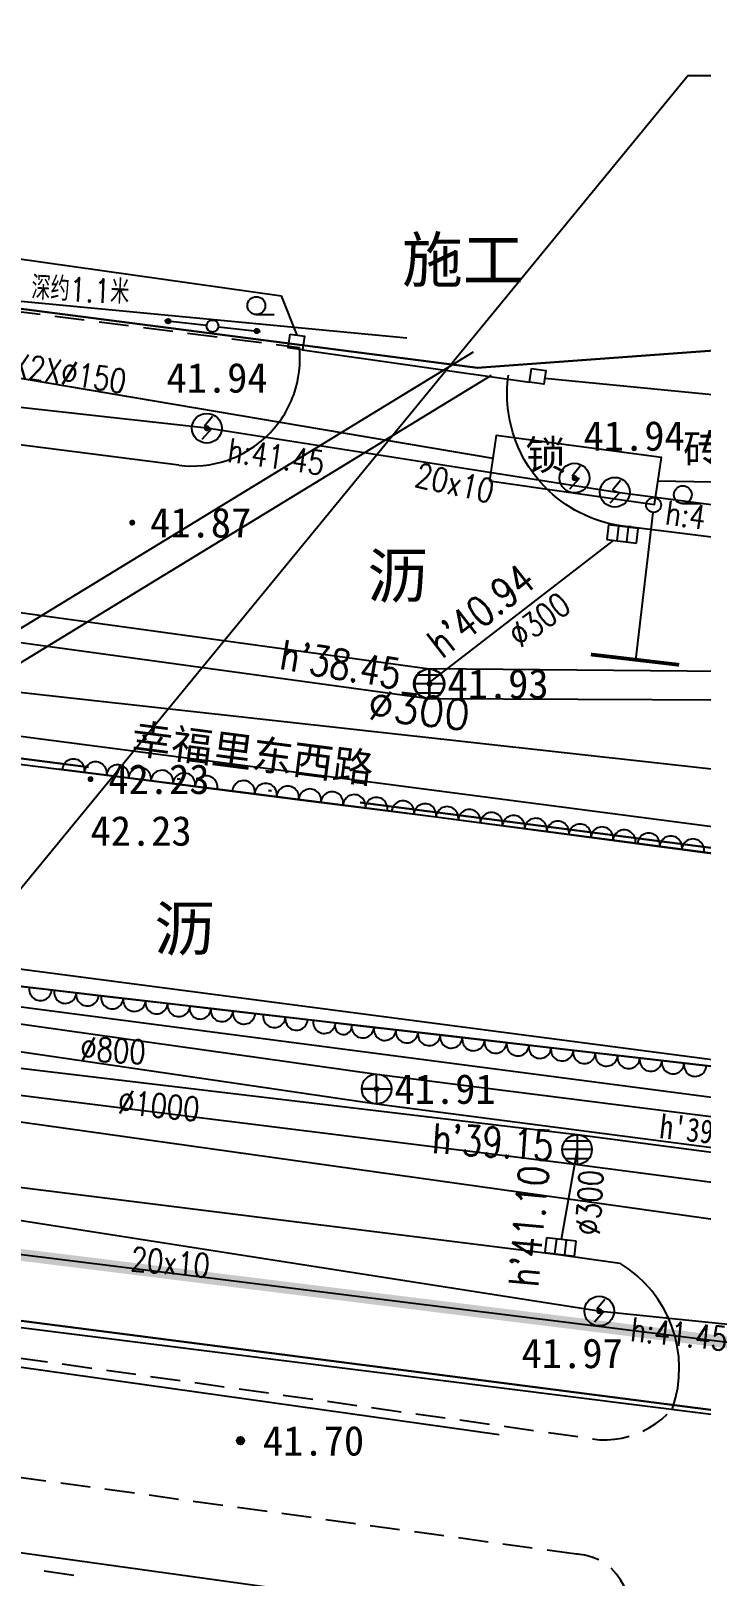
# Model space of a CAD drawing. Extents: x 501830 to 502977, y 299930 to 300245.
# Drawn here: x 502524.2 to 502546.7, y 300074 to 300126 of the extents above; entities that cross this region are included whole.
import ezdxf
from ezdxf.enums import TextEntityAlignment as Align
from ezdxf.lldxf.tags import DXFTag

# ---------------------------------------------------------------- set-up
doc = ezdxf.new("R2010")
doc.units = 0
for name, pattern in [('1117', [0.3, 0.2, -0.1]), ('2312', [0.3, 0.2, -0.1]), ('444', [0.3, 0.2, -0.1]), ('ACAD_ISO05W100', [33, 24, -3, 0, -3, 0, -3])]:
    doc.linetypes.add(name, pattern=pattern)
for name, color, linetype in [('BJ02', 7, 'Continuous'), ('BJ04', 7, 'Continuous'), ('BJ05', 7, 'Continuous'), ('BJ08', 7, 'Continuous'), ('BJ09', 7, 'Continuous'), ('BJ11', 7, 'Continuous'), ('上水管线', 4, 'Continuous'), ('新建北信', 13, 'Continuous'), ('污水井', 247, 'Continuous'), ('污水注记', 247, 'Continuous'), ('污水管线', 247, 'Continuous'), ('污水高程表', 247, 'Continuous'), ('热力', 2, 'Continuous'), ('燃气注记', 6, 'Continuous'), ('燃气管线', 6, 'Continuous'), ('电信管线', 3, 'Continuous'), ('电力井', 1, 'Continuous'), ('电力注记', 1, 'Continuous'), ('电力管线', 1, 'Continuous'), ('电力高程表', 1, 'Continuous'), ('雨水井', 34, 'Continuous'), ('雨水注记', 34, 'Continuous'), ('雨水管线', 34, 'Continuous'), ('雨水高程表', 34, 'Continuous'), ('雨蓖子', 34, 'Continuous')]:
    doc.layers.add(name, color=color, linetype=linetype)
doc.layers.add('道路红线', color=11, linetype='Continuous', lineweight=30)
doc.styles.add('HZ', font='simplex.shx', dxfattribs={"bigfont": 'hztxt'})
doc.styles.get("Standard").update_dxf_attribs({"font": 'SIMFANG.TTF'})
doc.styles.add('宋体', font='SimSun.ttf')
doc.linetypes.add('245', pattern='A,1e-05,-0.05,[133,bjxx.shx,S=0.05,R=0,X=-0.05,Y=0],-0.05,0.45,[135,bjxx.shx,S=0.05,R=0,X=0,Y=0],0.45', length=1.00001)
doc.linetypes.add('85003', pattern='A,1e-05,[136,bjxx.shx,S=0.075,R=0,X=-1e-05,Y=0],0.15', length=0.15001)
tags = doc.linetypes.add('DL', pattern='A,15,-4.925,[130,ltypeshp.shx,S=0.5,R=330,X=-0.15,Y=0.433],0,[130,ltypeshp.shx,S=0.4,R=90,X=0,Y=0],-0.15,[130,ltypeshp.shx,S=0.5,R=150,X=0,Y=-0.433],-4.925,15', length=40).pattern_tags.tags
tags[32:33] = [DXFTag(74, 4), DXFTag(75, 0), DXFTag(340, '0'), DXFTag(46, 1.0), DXFTag(50, 0.0), DXFTag(44, 0.0), DXFTag(45, 0.0)]
tags[30:31] = [DXFTag(74, 4), DXFTag(75, 0), DXFTag(340, '0'), DXFTag(46, 1.0), DXFTag(50, 0.0), DXFTag(44, 0.0), DXFTag(45, 0.0)]
tags[4:5] = [DXFTag(74, 4), DXFTag(75, 0), DXFTag(340, '0'), DXFTag(46, 1.0), DXFTag(50, 0.0), DXFTag(44, 0.0), DXFTag(45, 0.0)]
tags = doc.linetypes.add('DX', pattern='A,15,-5,[130,ltypeshp.shx,S=1,R=330,X=0,Y=0],-5,15', length=40).pattern_tags.tags
tags[16:17] = [DXFTag(74, 4), DXFTag(75, 0), DXFTag(340, '0'), DXFTag(46, 1.0), DXFTag(50, 0.0), DXFTag(44, 0.0), DXFTag(45, 0.0)]
tags[14:15] = [DXFTag(74, 4), DXFTag(75, 0), DXFTag(340, '0'), DXFTag(46, 1.0), DXFTag(50, 0.0), DXFTag(44, 0.0), DXFTag(45, 0.0)]
tags[4:5] = [DXFTag(74, 4), DXFTag(75, 0), DXFTag(340, '0'), DXFTag(46, 1.0), DXFTag(50, 0.0), DXFTag(44, 0.0), DXFTag(45, 0.0)]
tags = doc.linetypes.add('SS', pattern='A,15,-1.9,[130,ltypeshp.shx,S=1,R=330,X=0,Y=0],-1.2,[130,ltypeshp.shx,S=1,R=330,X=0,Y=0],-1.9,15', length=35).pattern_tags.tags
tags[24:25] = [DXFTag(74, 4), DXFTag(75, 0), DXFTag(340, '0'), DXFTag(46, 1.0), DXFTag(50, 0.0), DXFTag(44, 0.0), DXFTag(45, 0.0)]
tags[22:23] = [DXFTag(74, 4), DXFTag(75, 0), DXFTag(340, '0'), DXFTag(46, 1.0), DXFTag(50, 0.0), DXFTag(44, 0.0), DXFTag(45, 0.0)]
tags[4:5] = [DXFTag(74, 4), DXFTag(75, 0), DXFTag(340, '0'), DXFTag(46, 1.0), DXFTag(50, 0.0), DXFTag(44, 0.0), DXFTag(45, 0.0)]
doc.linetypes.add('TRQZ', pattern='A,15,[130,ltypeshp.shx,S=0.6,R=0,X=0,Y=0],-2.5,[133,ltypeshp.shx,S=0.05,R=0,X=0,Y=0],-2.5,[130,ltypeshp.shx,S=0.6,R=0,X=0,Y=0],15', length=35)
doc.linetypes.add('XX20', pattern='A,0,[8,ltypeshp.shx,S=0.1,R=0,X=0,Y=0],-2', length=2)

# ---------------------------------------------------------------- blocks, each defined once
blk = doc.blocks.new('831')
for radius in [0.25, 0.15, 0.05]:
    blk.add_circle((0, 0), radius)
blk = doc.blocks.new('5443')
for p, q in [((1, 0), (-1, 0)), ((-0.8, 0.6), (0.8, 0.6)), ((0, 0.99), (0, -0.99)), ((-0.8, -0.6), (0.8, -0.6))]:
    blk.add_line(p, q)
blk.add_circle((0, 0), 1)
blk = doc.blocks.new('MHST')
at = {"layer": 'BJ09'}
blk.add_line((-0.01, -0.59), (1.19, -0.59), dxfattribs=at)
blk.add_circle((0, 0), 0.6, dxfattribs=at)
blk = doc.blocks.new('GC200')
at = {"linetype": 'Continuous', "const_width": 0.2, "flags": 128}
blk.add_lwpolyline([(-0.1, 0, 1), (0.1, 0, 1)], format="xyb", close=True, dxfattribs=at)
blk = doc.blocks.new('雨水井')
at = {"lineweight": -3}
for p, q in [((0.5, 0), (-0.5, 0)), ((-0.4, 0.3), (0.4, 0.3)), ((0, 0.495), (0, -0.495)), ((-0.4, -0.3), (0.4, -0.3))]:
    blk.add_line(p, q, dxfattribs=at)
blk.add_circle((0, 0), 0.5, dxfattribs=at)
blk = doc.blocks.new('污水井')
at = {"lineweight": -3}
for p, q in [((0, 0), (-0.5, 0)), ((-0.5, 0), (0.5, 0)), ((0, 0), (-0.473, 0)), ((0, 0), (0, 0.5)), ((0, 0), (0, 0.459)), ((0, 0), (0, -0.473)), ((0, 0), (0.483, 0)), ((0, 0), (0, -0.5))]:
    blk.add_line(p, q, dxfattribs=at)
blk.add_circle((0, 0), 0.5, dxfattribs=at)
blk = doc.blocks.new('电力井')
at = {"lineweight": -3}
for p, q in [((0.192, 0.395), (-0.079, 0.068)), ((-0.079, 0.068), (0.152, -0.017)), ((0.152, -0.017), (-0.164, -0.373))]:
    blk.add_line(p, q, dxfattribs=at)
blk.add_circle((0, 0), 0.5, dxfattribs=at)
blk = doc.blocks.new('M521')
at = {"layer": 'BJ05', "linetype": 'Continuous'}
h = blk.add_hatch(color=256, dxfattribs=at)
h.paths.add_polyline_path([(2.85, 0), (3.15, 0, 0.998883)])
h.paths.add_polyline_path([(3.15, 0, 0.000279), (3.15, 0), (2.85, 0, 1.000559)])
at = {"layer": 'BJ05', "linetype": 'Continuous', "flags": 128}
blk.add_lwpolyline([(0.4, 0), (3.25, 0)], dxfattribs=at)
at = {"layer": 'BJ05', "linetype": 'Continuous'}
for centre, radius in [((0, 0), 0.4), ((3, 0), 0.15)]:
    blk.add_circle(centre, radius, dxfattribs=at)
blk = doc.blocks.new('B552')
for p, q in [((0.984668, 0.518566), (-1.015332, 0.518566)), ((-1.015332, 0.518566), (-1.015332, -0.481434)), ((0.984668, -0.481434), (0.984668, 0.518566)), ((-1.015332, -0.481434), (0.984668, -0.481434))]:
    blk.add_line(p, q)
at = {"linetype": 'Continuous'}
for p, q in [((-0.348666, -0.481434), (-0.348666, 0.518566)), ((0.318001, -0.481434), (0.318001, 0.518566))]:
    blk.add_line(p, q, dxfattribs=at)

msp = doc.modelspace()

# ---------------------------------------------------------------- linework, layer by layer
at = {"layer": 'BJ02', "linetype": 'Continuous', "flags": 128}
for points in [[(502507.546, 300120.628), (502532.62, 300117.078)], [(502533.149, 300115.761), (502532.62, 300117.078)], [(502524.648, 300074.195), (502525.638, 300074.057)]]:
    msp.add_lwpolyline(points, dxfattribs=at)
at = {"layer": 'BJ02', "linetype": 'Continuous'}
for points, elevation in [([(502532.908, 300115.795), (502533.39, 300115.726), (502533.325, 300115.269), (502532.842, 300115.337)], 41.935), ([(502541.022, 300114.634), (502541.505, 300114.565), (502541.44, 300114.107), (502540.957, 300114.176)], 41.93)]:
    msp.add_lwpolyline(points, close=True, dxfattribs=dict(at, elevation=elevation))
at = {"layer": 'BJ02', "linetype": 'Continuous', "elevation": 41.663, "flags": 128}
msp.add_lwpolyline([(502574.205, 300111.11), (502541.468, 300114.302)], dxfattribs=at)
at = {"layer": 'BJ02', "linetype": '245', "ltscale": 5, "flags": 128}
msp.add_lwpolyline([(502575.061, 300075.933), (502509.678, 300084.155)], dxfattribs=at)
at = {"layer": 'BJ02', "linetype": 'Continuous'}
msp.add_lwpolyline([(502584.471, 300034.606), (502509.441, 300045.107), (502509.441, 300045.107), (502509.877, 300048.191), (502510.933, 300055.67), (502512.868, 300069.365), (502513.834, 300076.205), (502544.048, 300072), (502551.438, 300070.971)], dxfattribs=at)
at = {"layer": 'BJ04', "linetype": '85003', "ltscale": 5, "elevation": 42.037, "flags": 128}
msp.add_lwpolyline([(502528.769, 300100.703), (502533.246, 300100.136), (502537.723, 300099.569), (502542.956, 300098.877), (502548.189, 300098.184), (502553.854, 300097.435), (502559.518, 300096.685), (502563.48, 300096.084), (502567.151, 300095.7), (502570.611, 300095.526), (502575.13, 300095.564), (502578.543, 300095.762), (502583.001, 300096.303), (502587.975, 300097.211), (502589.816, 300097.647), (502592.553, 300098.392), (502596.068, 300099.524), (502600.297, 300101.161), (502603.303, 300102.518), (502606.166, 300103.972), (502608.78, 300105.521), (502611.394, 300107.07), (502613.39, 300108.436), (502615.722, 300110.114), (502617.456, 300111.455), (502620.551, 300114.16), (502623.025, 300116.655), (502625.488, 300119.503), (502627.452, 300122.101), (502628.597, 300123.784), (502630.083, 300126.196), (502631.064, 300127.965), (502632.093, 300130.009)], dxfattribs=at)
at = {"layer": 'BJ04', "linetype": '85003', "ltscale": 5, "flags": 128}
msp.add_lwpolyline([(502640.036, 300128.628), (502639.269, 300127.035), (502638.137, 300124.891), (502636.941, 300122.838), (502635.111, 300120.035), (502632.91, 300117.078), (502630.209, 300113.93), (502628.137, 300111.799), (502625.608, 300109.416), (502623.003, 300107.045), (502619.153, 300103.924), (502616.191, 300101.797), (502612.845, 300099.648), (502610.201, 300098.122), (502607.242, 300096.582), (502604.615, 300095.353), (502602.017, 300094.258), (502599.293, 300093.235), (502596.624, 300092.35), (502593.068, 300091.329), (502589.117, 300090.4), (502585.906, 300089.798), (502583.146, 300089.389), (502580.184, 300089.058), (502576.728, 300088.813), (502572.804, 300088.717), (502567.873, 300088.869), (502563.753, 300089.231), (502559.209, 300089.759), (502553.492, 300090.422), (502548.201, 300091.035), (502541.771, 300091.781), (502538.237, 300092.191), (502534.696, 300092.601), (502530.246, 300093.117), (502526.562, 300093.544), (502523.402, 300093.911), (502520.361, 300094.263), (502517.644, 300094.579), (502517.644, 300094.579)], dxfattribs=at)
at = {"layer": 'BJ04', "linetype": 'Continuous', "flags": 128}
for points in [[(502529.163, 300111.386, 0.113985), (502530.783, 300111.548, 0.113985), (502532.168, 300112.405, 0.111974), (502533.028, 300113.755, 0.111974), (502533.221, 300115.343)], [(502544.373, 300109.308, -0.081157), (502542.968, 300109.638, -0.081157), (502541.74, 300110.398, -0.125376), (502540.483, 300112.216, -0.125376), (502540.249, 300114.414)]]:
    msp.add_lwpolyline(points, format="xyb", dxfattribs=at)
at = {"layer": 'BJ04', "linetype": 'XX20', "ltscale": 0.2, "elevation": 41.935, "flags": 128}
msp.add_lwpolyline([(502533.325, 300115.269), (502540.957, 300114.176)], dxfattribs=at)
at = {"layer": 'BJ04', "linetype": 'Continuous', "flags": 128}
for points, elevation in [([(502529.163, 300111.386), (502509.082, 300113.953)], 41.87), ([(502510.782, 300102.982), (502537.723, 300099.569), (502559.518, 300096.685)], 42.037), ([(502512.992, 300095.706), (502517.644, 300094.579), (502563.303, 300089.284)], 41.926), ([(502512.9, 300094.603), (502576.608, 300086.268)], 41.926)]:
    msp.add_lwpolyline(points, dxfattribs=dict(at, elevation=elevation))
at = {"layer": 'BJ04', "linetype": 'Continuous', "ltscale": 5, "flags": 128}
msp.add_lwpolyline([(502545.096, 300109.798), (502544.513, 300104.832)], dxfattribs=at)
at = {"layer": 'BJ04', "linetype": 'Continuous', "flags": 128}
for points in [[(502544.373, 300109.308), (502563.12, 300106.98)], [(502559.195, 300097.647), (502510.881, 300103.959)], [(502530.459, 300100.489), (502525.127, 300101.165)], [(502536.177, 300099.765), (502530.459, 300100.489)], [(502544.505, 300098.672), (502536.177, 300099.765)], [(502551.277, 300097.776), (502544.505, 300098.672)], [(502523.402, 300093.911), (502524.982, 300093.728)], [(502524.982, 300093.728), (502526.562, 300093.544)], [(502526.562, 300093.544), (502528.931, 300093.27)], [(502528.931, 300093.27), (502530.246, 300093.117)], [(502530.246, 300093.117), (502532.008, 300092.913)], [(502532.008, 300092.913), (502533.691, 300092.718)], [(502533.691, 300092.718), (502534.982, 300092.568)], [(502534.982, 300092.568), (502536.467, 300092.396)], [(502536.467, 300092.396), (502548.695, 300090.978)], [(502509.678, 300084.155), (502510.261, 300088.796), (502541.926, 300084.839), (502543.993, 300084.544)]]:
    msp.add_lwpolyline(points, dxfattribs=at)
at = {"layer": 'BJ04', "linetype": 'Continuous', "const_width": 0.125, "flags": 128}
msp.add_lwpolyline([(502545.983, 300104.671), (502543.017, 300105.019)], dxfattribs=at)
at = {"layer": 'BJ04', "linetype": '444', "ltscale": 5, "flags": 128}
for points in [[(502500, 300084.722), (502543.309, 300078.611)], [(502543.309, 300078.611), (502543.559, 300078.608), (502543.808, 300078.627), (502544.055, 300078.665), (502544.298, 300078.724), (502544.536, 300078.802), (502544.766, 300078.9), (502544.987, 300079.016), (502545.198, 300079.15), (502545.397, 300079.301), (502545.583, 300079.468), (502545.755, 300079.649), (502545.76, 300079.655)], [(502542.534, 300074.759), (502516.281, 300078.378)], [(502544.048, 300072), (502544.158, 300072.224), (502544.238, 300072.46), (502544.284, 300072.706), (502544.297, 300072.955), (502544.276, 300073.204), (502544.221, 300073.448), (502544.134, 300073.682), (502544.015, 300073.902), (502543.868, 300074.104), (502543.695, 300074.284), (502543.499, 300074.439), (502543.284, 300074.566), (502543.053, 300074.662), (502542.812, 300074.726), (502542.564, 300074.757), (502542.534, 300074.759)]]:
    msp.add_lwpolyline(points, dxfattribs=at)
at = {"layer": 'BJ04', "linetype": 'Continuous'}
msp.add_circle((502545.125, 300110.047), 0.25, dxfattribs=at)
for centre, radius, start, end in [((502525.626, 300101.126), 0.376, 349.0849, 176.4753), ((502526.37, 300101.031), 0.376, 349.0849, 176.4753), ((502527.114, 300100.937), 0.376, 349.0849, 176.4753), ((502527.858, 300100.843), 0.376, 349.0849, 176.4753), ((502528.602, 300100.749), 0.376, 349.0849, 176.4753), ((502529.346, 300100.654), 0.376, 349.0849, 176.4753), ((502530.09, 300100.56), 0.376, 349.0849, 176.4753), ((502531.343, 300100.401), 0.376, 349.0849, 176.4753), ((502532.087, 300100.307), 0.376, 349.0849, 176.4753), ((502532.831, 300100.213), 0.376, 349.0849, 176.4753), ((502533.575, 300100.119), 0.376, 349.0849, 176.4753), ((502534.32, 300100.024), 0.376, 349.0849, 176.4753), ((502535.064, 300099.93), 0.376, 349.0849, 176.4753), ((502535.808, 300099.836), 0.376, 349.0849, 176.4753), ((502536.7, 300099.72), 0.376, 348.8274, 176.2178), ((502537.444, 300099.623), 0.376, 348.8274, 176.2178), ((502538.187, 300099.525), 0.376, 348.8274, 176.2178), ((502538.931, 300099.428), 0.376, 348.8274, 176.2178), ((502539.675, 300099.33), 0.376, 348.8274, 176.2178), ((502540.418, 300099.232), 0.376, 348.8274, 176.2178), ((502541.162, 300099.135), 0.376, 348.8274, 176.2178), ((502541.906, 300099.037), 0.376, 348.8274, 176.2178), ((502542.649, 300098.94), 0.376, 348.8274, 176.2178), ((502543.393, 300098.842), 0.376, 348.8274, 176.2178), ((502544.136, 300098.744), 0.376, 348.8274, 176.2178), ((502544.96, 300098.636), 0.376, 348.7687, 176.1592), ((502545.704, 300098.538), 0.376, 348.7687, 176.1592), ((502546.447, 300098.439), 0.376, 348.7687, 176.1592), ((502524.517, 300093.757), 0.376, 169.6901, 357.0805), ((502525.352, 300093.66), 0.376, 169.6901, 357.0805), ((502526.097, 300093.574), 0.376, 169.6901, 357.0805), ((502526.932, 300093.477), 0.376, 169.6901, 357.0805), ((502527.677, 300093.391), 0.376, 169.6901, 357.0805), ((502528.422, 300093.304), 0.376, 169.6901, 357.0805), ((502529.167, 300093.218), 0.376, 169.6901, 357.0805), ((502529.889, 300093.114), 0.357, 166.3041, 0.4665), ((502530.615, 300093.05), 0.376, 169.6901, 357.0805), ((502531.36, 300092.964), 0.376, 169.6901, 357.0805), ((502532.378, 300092.846), 0.376, 169.6901, 357.0805), ((502533.123, 300092.759), 0.376, 169.6901, 357.0805), ((502534.06, 300092.65), 0.376, 169.6901, 357.0805), ((502534.7, 300092.52), 0.286, 157.1065, 9.6641), ((502535.351, 300092.501), 0.376, 169.6901, 357.0805), ((502536.094, 300092.415), 0.376, 169.6901, 357.0805), ((502536.836, 300092.329), 0.376, 169.6901, 357.0805), ((502537.581, 300092.242), 0.376, 169.6901, 357.0805), ((502538.326, 300092.156), 0.376, 169.6901, 357.0805), ((502539.071, 300092.069), 0.376, 169.6901, 357.0805), ((502539.816, 300091.983), 0.376, 169.6901, 357.0805), ((502540.561, 300091.897), 0.376, 169.6901, 357.0805), ((502541.306, 300091.81), 0.376, 169.6901, 357.0805), ((502542.051, 300091.724), 0.376, 169.6901, 357.0805), ((502542.796, 300091.637), 0.376, 169.6901, 357.0805), ((502543.541, 300091.551), 0.376, 169.6901, 357.0805), ((502544.286, 300091.465), 0.376, 169.6901, 357.0805), ((502545.031, 300091.378), 0.376, 169.6901, 357.0805), ((502545.776, 300091.292), 0.376, 169.6901, 357.0805), ((502546.521, 300091.205), 0.376, 169.6901, 357.0805), ((502541.857, 300081.008), 4.13, 340.8768, 58.8677)]:
    msp.add_arc(centre, radius, start, end, dxfattribs=at)
at = {"layer": 'BJ11', "linetype": '1117', "ltscale": 5, "flags": 128}
msp.add_lwpolyline([(502505.659, 300118.881), (502533.221, 300115.343)], dxfattribs=at)
at = {"layer": '上水管线', "linetype": 'SS', "ltscale": 0.5, "flags": 128}
msp.add_lwpolyline([(502505.897, 300091.818), (502571.908, 300082.536)], dxfattribs=at)
at = {"layer": '新建北信', "color": 40}
msp.add_line((502546.286, 300124.49), (502515.021, 300086.376), dxfattribs=at)
at = {"layer": '新建北信', "color": 41}
msp.add_line((502546.286, 300124.49), (502558.104, 300124.49), dxfattribs=at)
at = {"layer": '新建北信', "color": 40, "linetype": '2312', "ltscale": 8, "const_width": 0.4}
msp.add_lwpolyline([(502516.027, 300085.798), (502601.853, 300075.156)], dxfattribs=at)
at = {"layer": '污水管线', "linetype": 'Continuous', "elevation": 41.886, "flags": 128}
for points in [[(502509.938, 300094.564), (502535.815, 300090.906)], [(502509.296, 300093.798), (502535.815, 300089.906), (502576.356, 300084.629)], [(502535.815, 300090.906), (502576.528, 300085.748)]]:
    msp.add_lwpolyline(points, dxfattribs=at)
at = {"layer": '热力', "linetype": 'Continuous', "elevation": 41.905, "flags": 128}
for points in [[(502507.5, 300095.91), (502539.068, 300115.201)], [(502508.103, 300095.128), (502539.672, 300114.418)]]:
    msp.add_lwpolyline(points, dxfattribs=at)
at = {"layer": '燃气管线', "linetype": 'TRQZ', "ltscale": 0.4}
msp.add_lwpolyline([(502562.049, 300099.5), (502508.83, 300105.4)], dxfattribs=at)
at = {"layer": '电信管线', "linetype": 'DX', "ltscale": 0.5, "flags": 128}
for points in [[(502516.044, 300085.815), (502583.49, 300077.426)], [(502511.08, 300082.854), (502539.93, 300078.788)]]:
    msp.add_lwpolyline(points, dxfattribs=at)
at = {"layer": '电力管线', "linetype": 'DL', "ltscale": 0.5, "flags": 128}
for points, elevation in [([(502517.216, 300095.31), (502549.231, 300091.114), (502565.89, 300089.292), (502581.885, 300089.354), (502595.649, 300092.377), (502605.164, 300095.86), (502611.054, 300098.923), (502622.559, 300106.936), (502633.237, 300118.38)], 42.016), ([(502521.96, 300117.083), (502536.83, 300115.667)], 42.206), ([(502530.11, 300112.627), (502509.38, 300114.933)], 41.564), ([(502566.6, 300107.483), (502543.822, 300110.477), (502530.11, 300112.627)], 41.564), ([(502545.269, 300110.857), (502575.428, 300110.299)], 41.949), ([(502516.989, 300087.054), (502543.348, 300082.935), (502574.358, 300079.757)], 42.022)]:
    msp.add_lwpolyline(points, dxfattribs=dict(at, elevation=elevation))
msp.add_lwpolyline([(502511.189, 300116.453), (502539.721, 300111.618)], dxfattribs=at)
at = {"layer": '电力管线', "linetype": 'Continuous', "ltscale": 0.5, "elevation": 41.949, "flags": 128}
msp.add_lwpolyline([(502539.606, 300110.856), (502545.15, 300110.066), (502545.388, 300111.648), (502539.836, 300112.38), (502539.606, 300110.856)], dxfattribs=at)
at = {"layer": '道路红线', "color": 40}
for p, q in [((502493.639, 300120.562), (502539.201, 300114.658)), ((502539.199, 300114.658), (502581.972, 300117.791)), ((502539.199, 300114.658), (502539.201, 300114.658)), ((502491.032, 300086.868), (502576.893, 300075.742))]:
    msp.add_line(p, q, dxfattribs=at)
at = {"layer": '道路红线', "color": 40, "linetype": 'ACAD_ISO05W100'}
msp.add_line((502436.487, 300112.842), (502635.32, 300087.078), dxfattribs=at)
at = {"layer": '雨水管线', "linetype": 'Continuous', "flags": 128}
for points, elevation in [([(502537.596, 300104.082), (502543.781, 300108.854)], 41.939), ([(502537.596, 300104.527), (502512.112, 300108.031)], 41.939), ([(502512.574, 300106.968), (502537.571, 300103.539)], 41.951), ([(502587.102, 300104.091), (502537.596, 300104.532)], 41.59), ([(502576.308, 300084.318), (502570.787, 300085.156), (502542.552, 300088.861), (502511.153, 300092.606)], 43.661), ([(502512.218, 300087.871), (502511.135, 300091.776), (502542.552, 300087.866), (502570.787, 300084.161), (502576.191, 300083.558)], 42.001), ([(502542.552, 300088.366), (502542.022, 300085.343)], 41.879)]:
    msp.add_lwpolyline(points, dxfattribs=dict(at, elevation=elevation))
msp.add_lwpolyline([(502537.571, 300103.534), (502587.65, 300103.313)], dxfattribs=at)

# ---------------------------------------------------------------- block references
at = {"layer": 'BJ05', "linetype": 'Continuous', "xscale": 0.5000000000000017, "yscale": 0.5, "zscale": 0.5}
for rotation in [173.7064873800715, 353.7064873800715]:
    msp.add_blockref('M521', (502530.3, 300116.063, 42.117), dxfattribs=dict(at, rotation=rotation))
at = {"layer": 'BJ05', "linetype": 'Continuous', "xscale": 0.5, "yscale": 0.5, "zscale": 0.5}
msp.add_blockref('5443', (502537.571, 300104.034), dxfattribs=at)
at = {"layer": 'BJ08', "linetype": 'Continuous', "xscale": 0.5, "yscale": 0.5, "zscale": 0.5}
for name, p in [('GC200', (502530.11, 300112.627, 41.954)), ('GC200', (502542.467, 300110.953, 41.949)), ('GC200', (502527.602, 300109.454, 41.884)), ('GC200', (502537.596, 300104.032, 41.939)), ('GC200', (502526.2, 300100.826, 42.237)), ('GC200', (502526.2, 300100.826, 42.237)), ('GC200', (502535.815, 300090.406, 41.918)), ('GC200', (502543.298, 300082.935, 41.978)), ('831', (502531.243, 300078.578, 41.7))]:
    msp.add_blockref(name, p, dxfattribs=at)
at = {"layer": 'BJ09', "linetype": 'Continuous', "xscale": 0.5, "yscale": 0.5, "zscale": 0.5}
for p in [(502531.775, 300116.752), (502546.104, 300110.392)]:
    msp.add_blockref('MHST', p, dxfattribs=at)
at = {"layer": '污水井'}
msp.add_blockref('污水井', (502535.815, 300090.406, 41.918), dxfattribs=at)
at = {"layer": '电力井'}
for p in [(502530.11, 300112.627, 41.954), (502542.467, 300110.953, 41.949), (502543.822, 300110.477, 41.993), (502543.298, 300082.935, 41.978)]:
    msp.add_blockref('电力井', p, dxfattribs=at)
at = {"layer": '雨水井'}
for p in [(502537.596, 300104.032, 41.939), (502542.552, 300088.366, 41.879)]:
    msp.add_blockref('雨水井', p, dxfattribs=at)
at = {"layer": '雨蓖子', "xscale": 0.4999999999959148, "zscale": 0.5, "rotation": 173.2666035578699}
for p, yscale in [((502544.073, 300109.081), 0.4999999999944488), ((502541.987, 300085.105), 0.4999999999944471)]:
    msp.add_blockref('B552', p, dxfattribs=dict(at, yscale=yscale))

# ---------------------------------------------------------------- texts
at = {"layer": 'BJ02', "linetype": 'Continuous'}
msp.add_text('施工', height=1.5, dxfattribs=at).set_placement((502538.712, 300118.321), align=Align.MIDDLE)
at = {"layer": 'BJ04', "linetype": 'Continuous'}
for s, height, p in [('砖', 1, (502546.8, 300111.926)), ('沥', 1.5, (502536.526, 300107.67)), ('沥', 1.5, (502529.364, 300095.804))]:
    msp.add_text(s, height=height, dxfattribs=at).set_placement(p, align=Align.MIDDLE_CENTER)
at = {"layer": 'BJ05', "linetype": 'Continuous'}
msp.add_text('锁', height=1, dxfattribs=at).set_placement((502541.498, 300111.729), align=Align.MIDDLE_CENTER)
at = {"layer": 'BJ08', "linetype": 'Continuous'}
for s, p in [('41.94', (502528.752, 300114.327, 41.954)), ('41.94', (502542.77, 300112.372, 41.949)), ('41.87', (502528.202, 300109.454, 41.884)), ('41.93', (502538.196, 300104.032, 41.939)), ('42.23', (502526.8, 300100.826, 42.237)), ('42.23', (502526.2, 300099.088, 42.237)), ('41.91', (502536.415, 300090.406, 41.918)), ('41.97', (502540.688, 300081.516, 41.978))]:
    msp.add_text(s, height=1, dxfattribs=at).set_placement(p, align=Align.MIDDLE_LEFT)
msp.add_text('41.70', height=1, dxfattribs=at).set_placement((502531.995, 300078.075))
at = {"layer": '污水注记', "style": 'HZ', "width": 0.8}
msp.add_text('%%C800', height=0.8, rotation=356.5969, dxfattribs=at).set_placement((502525.839, 300091.37, 41.886))
at = {"layer": '污水高程表', "linetype": 'Continuous', "width": 0.83}
msp.add_text("h'39.93", height=0.8, rotation=353.579, dxfattribs=at).set_placement((502545.293, 300088.759, 41.886))
at = {"layer": '燃气注记', "style": 'HZ'}
msp.add_text('%%c300', height=1, rotation=353.6737, dxfattribs=at).set_placement((502535.484, 300102.848))
at = {"layer": '电力注记', "style": 'HZ', "width": 0.8}
for s, rotation, p in [('深约1.1米', 357.1487, (502524.2, 300116.97)), ('6X2X%%c150', 351.3811, (502522.993, 300114.453)), ('20x10', 347.2522, (502537.058, 300110.687)), ('20x10', 354.8009, (502527.523, 300084.297, 42.022))]:
    msp.add_text(s, height=0.8, rotation=rotation, dxfattribs=at).set_placement(p)
at = {"layer": '电力高程表', "style": 'HZ', "width": 0.8}
for s, rotation, p in [('h:41.45', 351.9477, (502530.77, 300111.507, -41.564)), ('h:41.42', 351.9477, (502545.485, 300109.406, -41.564)), ('h:41.45', 354.2289, (502544.321, 300081.93, -41.949))]:
    msp.add_text(s, height=0.8, rotation=rotation, dxfattribs=at).set_placement(p)
at = {"layer": '道路红线', "color": 40, "style": '宋体'}
msp.add_text('幸福里东西路', height=1, rotation=352.6146, dxfattribs=at).set_placement((502531.546, 300100.902), align=Align.BOTTOM_CENTER)
at = {"layer": '雨水注记', "style": 'HZ', "width": 0.8}
for s, rotation, p in [('%%C300', 36.3364, (502540.641, 300105.217, 0.487)), ('%%C1000', 354.2689, (502527.093, 300089.59, 43.811)), ('%%C300', 86.9379, (502543.312, 300085.469, -41.452))]:
    msp.add_text(s, height=0.8, rotation=rotation, dxfattribs=at).set_placement(p)
at = {"layer": '雨水高程表', "style": 'HZ', "width": 0.8}
for s, rotation, p in [("h'40.94", 37.9032, (502539.318, 300106.491)), ("h'38.45", 350.3018, (502534.611, 300104.685)), ("h'39.15", 356.3085, (502539.728, 300088.621, -1.66)), ("h'41.10", 84.82, (502540.927, 300085.792, -43.661))]:
    msp.add_text(s, height=1, rotation=rotation, dxfattribs=at).set_placement(p, align=Align.MIDDLE)

doc.saveas('drawing.dxf')
